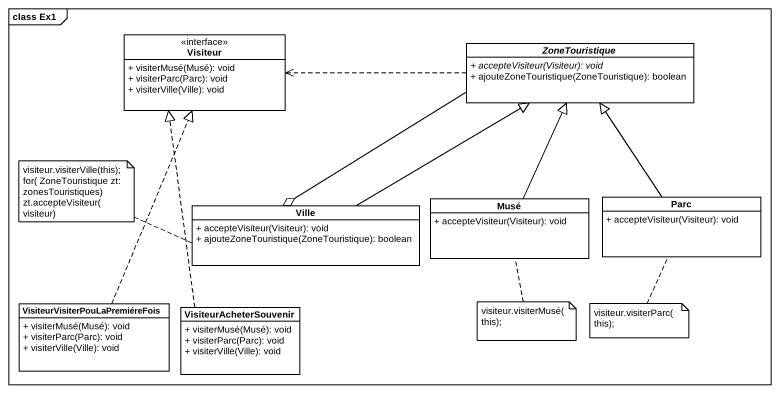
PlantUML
@startuml
mainframe class Ex1
hide circle
hide empty members
skinparam classAttributeIconSize 0
class Visiteur <<interface>> {
  + visiterMusé(Musé): void
  + visiterParc(Parc): void
  + visiterVille(Ville): void
}
abstract class ZoneTouristique {
  {abstract} + accepteVisiteur(Visiteur): void
  + ajouteZoneTouristique(ZoneTouristique): boolean
}
class Ville {
  + accepteVisiteur(Visiteur): void
  + ajouteZoneTouristique(ZoneTouristique): boolean
}
class Musé {
  + accepteVisiteur(Visiteur): void
}
class Parc {
  + accepteVisiteur(Visiteur): void
}
class "VisiteurVisiterPouLaPremiéreFois" as VisiteurVisiterPouLaPremiére {
  + visiterMusé(Musé): void
  + visiterParc(Parc): void
  + visiterVille(Ville): void
}
class VisiteurAcheterSouvenir {
  + visiterMusé(Musé): void
  + visiterParc(Parc): void
  + visiterVille(Ville): void
}
ZoneTouristique .left.> Visiteur
ZoneTouristique -left-o Ville
Ville -right-|> ZoneTouristique
Musé -up-|> ZoneTouristique
Parc -up-|> ZoneTouristique
VisiteurVisiterPouLaPremiére .up.|> Visiteur
VisiteurAcheterSouvenir .up.|> Visiteur
note left of Ville
  visiteur.visiterVille(this);
  for( ZoneTouristique zt: zonesTouristiques)
  zt.accepteVisiteur(visiteur)
end note
note bottom of Musé : visiteur.visiterMusé(this);
note bottom of Parc : visiteur.visiterParc(this);
@enduml
